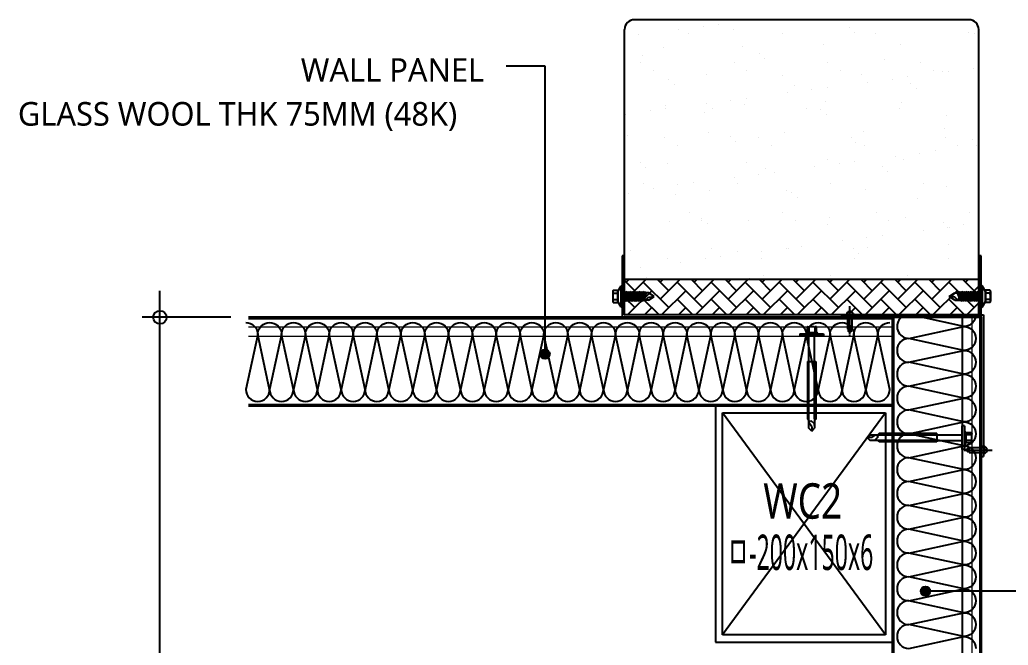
# Model space of a CAD drawing. Header units: millimetres. Extents: x 2752880 to 2775018, y 665860 to 672840.
# Drawn here: x 2759069 to 2759906, y 672013 to 672542 of the extents above; entities that cross this region are included whole.
import ezdxf
from ezdxf.enums import TextEntityAlignment as Align

# ---------------------------------------------------------------- set-up
doc = ezdxf.new("R2010")
doc.units = ezdxf.units.MM
doc.header["$LTSCALE"] = 10
doc.linetypes.add('CEN', pattern=[62, 60, -1, 0, -1])
doc.layers.get('DEFPOINTS').update_dxf_attribs({"color": 161})
for name, color, linetype in [('4', 4, 'Continuous'), ('CEN', 1, 'CEN'), ('DIM', 7, 'Continuous'), ('FIN(패널-T75 글라스울)', 6, 'Continuous'), ('h COLUMN', 3, 'Continuous'), ('OVERHEAD DOOR - ETC', 252, 'Continuous'), ('Part', 1, 'Continuous'), ('TEX', 3, 'Continuous'), ('xref 단면도$0$내부우레탄-1', 13, 'Continuous')]:
    doc.layers.add(name, color=color, linetype=linetype)
doc.styles.add('TE', font='malgun_0.ttf')
doc.styles.add('나눔바른고딕', font='NanumBarunGothic.ttf')
doc.styles.add('맑은고딕', font='malgun_0.ttf')
doc.dimstyles.new('10 NDIM', dxfattribs={"dimscale": 10, "dimtxt": 3, "dimasz": 1, "dimexe": 2, "dimexo": 2, "dimgap": 1.5, "dimtad": 1, "dimdec": 0, "dimrnd": 0.25, "dimdsep": 46, "dimtxsty": '나눔바른고딕', "dimblk": 'DOT0', "dimcen": 1, "dimdle": 8, "dimclrd": 7, "dimclre": 7, "dimclrt": 7, "dimadec": 0, "dimazin": 0, "dimtfac": 1, "dimtdec": 0, "dimtix": 1, "dimtmove": 2, "dimatfit": 3, "dimldrblk": 'DOT0', "dimfxl": 1, "dimtolj": 1, "dimtzin": 0, "dimlwd": -1, "dimlwe": -1, "dimarcsym": 0})

# ---------------------------------------------------------------- blocks, each defined once
blk = doc.blocks.new('*U21')
at = {"color": 0, "linetype": 'ByBlock'}
for p, q in [((100, 75), (-100, 75)), ((-100, 75), (-100, -75)), ((-94, 69), (94, 69)), ((-94, -69), (-94, 69)), ((94, 69), (94, -69)), ((100, -75), (100, 75)), ((-100, -75), (100, -75)), ((94, -69), (-94, -69))]:
    blk.add_line(p, q, dxfattribs=at)
at = {"layer": 'DEFPOINTS'}
blk.add_point((0, 0), dxfattribs=at)
blk = doc.blocks.new('WC2')
at = {"layer": 'h COLUMN', "ltscale": 0.1}
for p, q in [((69, -94), (-69, 94)), ((69, 94), (-69, -94))]:
    blk.add_line(p, q, dxfattribs=at)
at = {"layer": 'h COLUMN', "ltscale": 0.1, "rotation": 90}
blk.add_blockref('*U21', (0, 0), dxfattribs=at)
at = {"layer": 'DEFPOINTS', "style": 'TE'}
for s, width, p in [('WC2', 0.8, (-34.44, 19.44)), ('ㅁ-200x150x6', 0.5, (-65.31, -24.04))]:
    blk.add_text(s, height=30, dxfattribs=dict(at, width=width)).set_placement(p, align=Align.MIDDLE_LEFT)
blk = doc.blocks.new('DOT0')
at = {"layer": 'DIM'}
blk.add_line((-3, 0), (3, 0), dxfattribs=at)
at = {"layer": 'DIM', "color": 6}
blk.add_circle((0, 0), 0.75, dxfattribs=at)
blk = doc.blocks.new('*D32')
at = {"layer": 'DEFPOINTS', "color": 0, "linetype": 'ByBlock', "ltscale": 0.5, "transparency": 16777216}
for p in [(2759187.28, 672290.33), (2759262.28, 672290.33), (2759262.28, 671215.33)]:
    blk.add_point(p, dxfattribs=at)
at = {"layer": 'DIM', "color": 7, "linetype": 'ByBlock', "ltscale": 0.5, "transparency": 16777216}
for p, q in [((2759247.28, 672290.33), (2759172.28, 672290.33)), ((2759187.28, 671222.83), (2759187.28, 672282.83)), ((2759247.28, 671215.33), (2759172.28, 671215.33))]:
    blk.add_line(p, q, dxfattribs=at)
at = {"layer": 'DIM', "color": 7, "linetype": 'ByBlock', "ltscale": 0.5, "transparency": 16777216, "xscale": 7.5, "yscale": 7.5, "zscale": 7.5}
for p, rotation in [((2759187.28, 672290.33), 90), ((2759187.28, 671215.33), 270)]:
    blk.add_blockref('DOT0', p, dxfattribs=dict(at, rotation=rotation))
at = {"layer": 'DIM', "color": 7, "linetype": 'ByBlock', "ltscale": 0.5, "transparency": 16777216, "insert": (2759168.1, 671752.83), "char_height": 22.5, "attachment_point": 5, "rotation": 90, "style": '맑은고딕'}
blk.add_mtext('\\A1;1075', dxfattribs=at)
blk = doc.blocks.new('B')
at = {"color": 4}
for p, q in [((6.57, 0), (-2.98, 0)), ((4.83, 0.8), (0, 0.8)), ((4.83, -0.8), (4.83, 0.8)), ((-2.3, 0), (-2.7, 0)), ((0, -0.8), (4.83, -0.8)), ((7.25, 0), (6.85, 0))]:
    blk.add_line(p, q, dxfattribs=at)
blk.add_lwpolyline([(-0.64, 0.2), (-0.64, -0.2), (-1.19, -0.2, 0.327973), (-0.17, -1.18), (-0.17, 0), (-0.17, 1.18, 0.327973), (-1.19, 0.2)], format="xyb", close=True, dxfattribs=at)
blk.add_lwpolyline([(4.83, -0.52), (5.46, -0.52), (5.98, 0), (5.46, 0.52), (4.83, 0.52)], dxfattribs=at)
at = {"layer": '4'}
for p, q in [((-0.17, 1.57), (-0.17, 1.18)), ((0, 1.57), (-0.17, 1.57)), ((0, 0.8), (0, 1.57)), ((0, -0.8), (0, 0.8)), ((-0.17, -1.57), (-0.17, -1.18)), ((0, -1.57), (-0.17, -1.57)), ((0, -0.8), (0, -1.57))]:
    blk.add_line(p, q, dxfattribs=at)
blk = doc.blocks.new('ADDDA')
at = {"color": 4}
for p, q in [((2758499.09, 670896.96), (2758496.59, 670894.46)), ((2758499.09, 670893.22), (2758499.09, 670896.96)), ((2758499.09, 670896.96), (2758501.59, 670894.46)), ((2758495.59, 670886.96), (2758496.59, 670887.96)), ((2758495.59, 670837.96), (2758495.59, 670886.96)), ((2758496.93, 670890.47), (2758496.59, 670894.46)), ((2758496.59, 670837.96), (2758496.59, 670894.46)), ((2758496.59, 670886.58), (2758496.59, 670816.56)), ((2758499.84, 670887.82), (2758496.93, 670890.47)), ((2758499.09, 670893.22), (2758501.38, 670889.59)), ((2758501.38, 670889.59), (2758499.84, 670887.82)), ((2758501.59, 670894.46), (2758501.59, 670837.96)), ((2758502.59, 670886.96), (2758501.59, 670887.96)), ((2758501.59, 670886.58), (2758501.59, 670816.56)), ((2758502.59, 670837.96), (2758502.59, 670886.96)), ((2758502.59, 670837.96), (2758495.59, 670837.96)), ((2758489.02, 670816.56), (2758509.02, 670816.56)), ((2758509.02, 670814.56), (2758489.02, 670814.56)), ((2758494.02, 670814.56), (2758494.02, 670814.06)), ((2758494.52, 670813.56), (2758495.02, 670813.56)), ((2758503.02, 670813.56), (2758495.02, 670813.56)), ((2758495.02, 670813.56), (2758495.02, 670809.06)), ((2758496.52, 670809.06), (2758496.52, 670813.56)), ((2758501.52, 670809.06), (2758501.52, 670813.56)), ((2758503.02, 670809.06), (2758503.02, 670813.56)), ((2758503.02, 670813.56), (2758503.52, 670813.56)), ((2758504.02, 670814.06), (2758504.02, 670814.56)), ((2758495.52, 670808.56), (2758495.81, 670808.56)), ((2758496.52, 670809.06), (2758496.16, 670808.71)), ((2758496.52, 670809.06), (2758496.87, 670808.71)), ((2758497.23, 670808.56), (2758500.81, 670808.56)), ((2758501.52, 670809.06), (2758501.16, 670808.71)), ((2758501.52, 670809.06), (2758502.02, 670808.56)), ((2758502.52, 670808.56), (2758502.02, 670808.56))]:
    blk.add_line(p, q, dxfattribs=at)
for centre, start, end in [((2758494.52, 670814.06), 180, 270), ((2758503.52, 670814.06), 270, 0), ((2758495.52, 670809.06), 180, 270), ((2758495.81, 670809.06), 270, 315), ((2758497.23, 670809.06), 225, 270), ((2758500.81, 670809.06), 270, 315), ((2758502.52, 670809.06), 270, 0)]:
    blk.add_arc(centre, 0.5, start, end, dxfattribs=at)
at = {"layer": '4'}
for p, q in [((2758489.02, 670814.56), (2758489.02, 670816.56)), ((2758509.02, 670814.56), (2758509.02, 670816.56))]:
    blk.add_line(p, q, dxfattribs=at)

msp = doc.modelspace()

# ---------------------------------------------------------------- hatches: boundary and pattern name
at = {"linetype": 'ByBlock'}
h = msp.add_hatch(color=4, dxfattribs=at)
h.dxf.hatch_style = 1
h.paths.add_polyline_path([(2759517.32, 672259.14, 1), (2759509.44, 672259.14, 1)])
h = msp.add_hatch(color=4, dxfattribs=at)
h.dxf.hatch_style = 1
h.paths.add_polyline_path([(2759839.47, 672058.48, 1), (2759831.59, 672058.48, 1)])

# ---------------------------------------------------------------- linework, layer by layer
at = {"color": 4, "linetype": 'ByBlock'}
for p, q in [((2759480.51, 672503.44), (2759513.29, 672503.44)), ((2759513.29, 672503.44), (2759513.29, 672259.05)), ((2759262.28, 672290.33), (2759807.7, 672290.33)), ((2759262.28, 672289.33), (2759807.7, 672289.33)), ((2759807.7, 671815.33), (2759807.7, 672290.33)), ((2759807.7, 671815.33), (2759807.7, 672290.33)), ((2759808.7, 671815.33), (2759808.7, 672290.33)), ((2759866.7, 672290.33), (2759866.7, 671815.33)), ((2759881.7, 672290.33), (2759881.7, 671815.33)), ((2759882.7, 672290.33), (2759882.7, 671815.33)), ((2759807.7, 672216.33), (2759262.28, 672216.33)), ((2759807.7, 672215.33), (2759262.28, 672215.33)), ((2759998.01, 672058.48), (2759835.53, 672058.48))]:
    msp.add_line(p, q, dxfattribs=at)
at = {"color": 2, "linetype": 'ByBlock'}
for p, q in [((2759764.7, 672292.33), (2759884.7, 672292.33)), ((2759764.7, 672290.33), (2759764.7, 672292.33)), ((2759764.7, 672290.33), (2759882.7, 672290.33)), ((2759882.7, 672290.33), (2759882.7, 672172.33)), ((2759884.7, 672292.33), (2759884.7, 672172.33)), ((2759882.7, 672172.33), (2759884.7, 672172.33))]:
    msp.add_line(p, q, dxfattribs=at)
at = {"color": 4, "linetype": 'ByBlock'}
for points in [[(2759882.7, 671815.33), (2759882.7, 672290.33), (2759262.28, 672290.33)], [(2759882.7, 671815.33), (2759882.7, 672290.33)]]:
    msp.add_lwpolyline(points, dxfattribs=at)
for centre in [(2759513.38, 672259.14), (2759835.53, 672058.48)]:
    msp.add_circle(centre, 3.94, dxfattribs=at)
at = {"layer": 'FIN(패널-T75 글라스울)'}
for p, q in [((2759807.7, 672290.33), (2759807.7, 671815.33)), ((2759262.28, 672215.33), (2759807.7, 672215.33))]:
    msp.add_line(p, q, dxfattribs=at)
at = {"layer": 'OVERHEAD DOOR - ETC'}
for p, q in [((2759872.37, 672542.33), (2759589.04, 672542.33)), ((2759580.7, 672292.33), (2759580.7, 672533.99)), ((2759880.7, 672292.33), (2759880.7, 672533.99)), ((2759880.7, 672322.33), (2759580.7, 672322.33)), ((2759580.7, 672292.33), (2759580.7, 672322.33)), ((2759880.7, 672322.33), (2759880.7, 672292.33)), ((2759570.7, 672312.09), (2759570.7, 672303.95)), ((2759571.2, 672313.27), (2759574.9, 672313.27)), ((2759571.2, 672310.74), (2759574.9, 672310.74)), ((2759574.9, 672312.32), (2759577.9, 672317.02)), ((2759574.9, 672313.27), (2759574.9, 672302.77)), ((2759574.9, 672303.72), (2759574.9, 672312.32)), ((2759577.9, 672299.02), (2759577.9, 672317.02)), ((2759577.9, 672317.02), (2759578.7, 672317.02)), ((2759577.9, 672317.02), (2759577.9, 672299.02)), ((2759578.7, 672317.02), (2759578.7, 672299.02)), ((2759581.1, 672312.17), (2759578.7, 672306.27)), ((2759580.3, 672311.17), (2759578.7, 672311.17)), ((2759578.7, 672305.39), (2759581.1, 672311.17)), ((2759580.3, 672311.17), (2759578.7, 672307.33)), ((2759582.94, 672312.17), (2759579.52, 672303.87)), ((2759582.94, 672312.17), (2759579.52, 672303.87)), ((2759582.13, 672311.17), (2759579.52, 672304.87)), ((2759581.1, 672312.17), (2759580.3, 672311.17)), ((2759580.32, 672304.87), (2759582.94, 672311.17)), ((2759581.51, 672311.17), (2759581.1, 672312.17)), ((2759581.1, 672312.17), (2759581.91, 672311.17)), ((2759581.1, 672311.17), (2759581.1, 672312.17)), ((2759582.13, 672311.17), (2759581.1, 672311.17)), ((2759584.77, 672312.17), (2759581.35, 672303.87)), ((2759584.77, 672312.17), (2759581.35, 672303.87)), ((2759583.96, 672311.17), (2759581.35, 672304.87)), ((2759582.94, 672312.17), (2759582.13, 672311.17)), ((2759582.16, 672304.87), (2759584.77, 672311.17)), ((2759583.34, 672311.17), (2759582.94, 672312.17)), ((2759582.94, 672312.17), (2759583.74, 672311.17)), ((2759582.94, 672311.17), (2759582.94, 672312.17)), ((2759583.96, 672311.17), (2759582.94, 672311.17)), ((2759586.6, 672312.17), (2759583.18, 672303.87)), ((2759586.6, 672312.17), (2759583.18, 672303.87)), ((2759585.8, 672311.17), (2759583.18, 672304.87)), ((2759584.77, 672312.17), (2759583.96, 672311.17)), ((2759583.99, 672304.87), (2759586.6, 672311.17)), ((2759585.17, 672311.17), (2759584.77, 672312.17)), ((2759584.77, 672312.17), (2759585.57, 672311.17)), ((2759584.77, 672311.17), (2759584.77, 672312.17)), ((2759585.8, 672311.17), (2759584.77, 672311.17)), ((2759588.43, 672312.17), (2759585.02, 672303.87)), ((2759588.43, 672312.17), (2759585.02, 672303.87)), ((2759587.63, 672311.17), (2759585.02, 672304.87)), ((2759586.6, 672312.17), (2759585.8, 672311.17)), ((2759585.82, 672304.87), (2759588.43, 672311.17)), ((2759587, 672311.17), (2759586.6, 672312.17)), ((2759586.6, 672312.17), (2759587.41, 672311.17)), ((2759586.6, 672311.17), (2759586.6, 672312.17)), ((2759587.63, 672311.17), (2759586.6, 672311.17)), ((2759590.27, 672312.17), (2759586.85, 672303.87)), ((2759590.27, 672312.17), (2759586.85, 672303.87)), ((2759589.46, 672311.17), (2759586.85, 672304.87)), ((2759588.43, 672312.17), (2759587.63, 672311.17)), ((2759587.65, 672304.87), (2759590.27, 672311.17)), ((2759588.84, 672311.17), (2759588.43, 672312.17)), ((2759588.43, 672312.17), (2759589.24, 672311.17)), ((2759588.43, 672311.17), (2759588.43, 672312.17)), ((2759589.46, 672311.17), (2759588.43, 672311.17)), ((2759592.1, 672312.17), (2759588.68, 672303.87)), ((2759592.1, 672312.17), (2759588.68, 672303.87)), ((2759591.3, 672311.17), (2759588.68, 672304.87)), ((2759590.27, 672312.17), (2759589.46, 672311.17)), ((2759589.49, 672304.87), (2759592.1, 672311.17)), ((2759590.67, 672311.17), (2759590.27, 672312.17)), ((2759590.27, 672312.17), (2759591.07, 672311.17)), ((2759590.27, 672311.17), (2759590.27, 672312.17)), ((2759591.3, 672311.17), (2759590.27, 672311.17)), ((2759593.93, 672312.17), (2759590.52, 672303.87)), ((2759593.93, 672312.17), (2759590.52, 672303.87)), ((2759593.13, 672311.17), (2759590.52, 672304.87)), ((2759592.1, 672312.17), (2759591.3, 672311.17)), ((2759591.32, 672304.87), (2759593.93, 672311.17)), ((2759592.5, 672311.17), (2759592.1, 672312.17)), ((2759592.1, 672312.17), (2759592.91, 672311.17)), ((2759592.1, 672311.17), (2759592.1, 672312.17)), ((2759593.13, 672311.17), (2759592.1, 672311.17)), ((2759595.77, 672312.17), (2759592.35, 672303.87)), ((2759595.77, 672312.17), (2759592.35, 672303.87)), ((2759594.96, 672311.17), (2759592.35, 672304.87)), ((2759593.93, 672312.17), (2759593.13, 672311.17)), ((2759593.15, 672304.87), (2759595.77, 672311.17)), ((2759594.34, 672311.17), (2759593.93, 672312.17)), ((2759593.93, 672312.17), (2759594.74, 672311.17)), ((2759593.93, 672311.17), (2759593.93, 672312.17)), ((2759594.96, 672311.17), (2759593.93, 672311.17)), ((2759597.6, 672312.17), (2759594.18, 672303.87)), ((2759597.6, 672312.17), (2759594.18, 672303.87)), ((2759596.8, 672311.17), (2759594.18, 672304.87)), ((2759595.77, 672312.17), (2759594.96, 672311.17)), ((2759594.99, 672304.87), (2759597.6, 672311.17)), ((2759596.17, 672311.17), (2759595.77, 672312.17)), ((2759595.77, 672312.17), (2759596.57, 672311.17)), ((2759595.77, 672311.17), (2759595.77, 672312.17)), ((2759596.8, 672311.17), (2759595.77, 672311.17)), ((2759597.6, 672312.17), (2759596.8, 672311.17)), ((2759599.03, 672311.17), (2759597.23, 672306.89)), ((2759598, 672311.17), (2759597.6, 672312.17)), ((2759597.6, 672312.17), (2759598.4, 672311.17)), ((2759597.6, 672311.17), (2759597.6, 672312.17)), ((2759601.07, 672311.17), (2759597.6, 672311.17)), ((2759605.87, 672308.02), (2759601.07, 672311.17)), ((2759855.53, 672308.02), (2759860.33, 672311.17)), ((2759860.33, 672311.17), (2759863.81, 672311.17)), ((2759862.38, 672311.17), (2759864.18, 672306.89)), ((2759863.81, 672312.17), (2759863, 672311.17)), ((2759863.4, 672311.17), (2759863.81, 672312.17)), ((2759863.81, 672312.17), (2759867.22, 672303.87)), ((2759863.81, 672312.17), (2759867.22, 672303.87)), ((2759863.81, 672311.17), (2759863.81, 672312.17)), ((2759863.81, 672312.17), (2759864.61, 672311.17)), ((2759866.42, 672304.87), (2759863.81, 672311.17)), ((2759864.61, 672311.17), (2759865.64, 672311.17)), ((2759864.61, 672311.17), (2759867.22, 672304.87)), ((2759865.64, 672312.17), (2759864.84, 672311.17)), ((2759865.24, 672311.17), (2759865.64, 672312.17)), ((2759865.64, 672312.17), (2759869.06, 672303.87)), ((2759865.64, 672312.17), (2759869.06, 672303.87)), ((2759865.64, 672311.17), (2759865.64, 672312.17)), ((2759865.64, 672312.17), (2759866.44, 672311.17)), ((2759868.25, 672304.87), (2759865.64, 672311.17)), ((2759866.44, 672311.17), (2759867.47, 672311.17)), ((2759866.44, 672311.17), (2759869.06, 672304.87)), ((2759867.47, 672312.17), (2759866.67, 672311.17)), ((2759867.07, 672311.17), (2759867.47, 672312.17)), ((2759867.47, 672312.17), (2759870.89, 672303.87)), ((2759867.47, 672312.17), (2759870.89, 672303.87)), ((2759867.47, 672311.17), (2759867.47, 672312.17)), ((2759867.47, 672312.17), (2759868.28, 672311.17)), ((2759870.09, 672304.87), (2759867.47, 672311.17)), ((2759868.28, 672311.17), (2759869.31, 672311.17)), ((2759868.28, 672311.17), (2759870.89, 672304.87)), ((2759869.31, 672312.17), (2759868.5, 672311.17)), ((2759868.9, 672311.17), (2759869.31, 672312.17)), ((2759869.31, 672312.17), (2759872.72, 672303.87)), ((2759869.31, 672312.17), (2759872.72, 672303.87)), ((2759869.31, 672311.17), (2759869.31, 672312.17)), ((2759869.31, 672312.17), (2759870.11, 672311.17)), ((2759871.92, 672304.87), (2759869.31, 672311.17)), ((2759870.11, 672311.17), (2759871.14, 672311.17)), ((2759870.11, 672311.17), (2759872.72, 672304.87)), ((2759871.14, 672312.17), (2759870.33, 672311.17)), ((2759870.74, 672311.17), (2759871.14, 672312.17)), ((2759871.14, 672312.17), (2759874.56, 672303.87)), ((2759871.14, 672312.17), (2759874.56, 672303.87)), ((2759871.14, 672311.17), (2759871.14, 672312.17)), ((2759871.14, 672312.17), (2759871.94, 672311.17)), ((2759873.75, 672304.87), (2759871.14, 672311.17)), ((2759871.94, 672311.17), (2759872.97, 672311.17)), ((2759871.94, 672311.17), (2759874.56, 672304.87)), ((2759872.97, 672312.17), (2759872.17, 672311.17)), ((2759872.57, 672311.17), (2759872.97, 672312.17)), ((2759872.97, 672312.17), (2759876.39, 672303.87)), ((2759872.97, 672312.17), (2759876.39, 672303.87)), ((2759872.97, 672311.17), (2759872.97, 672312.17)), ((2759872.97, 672312.17), (2759873.78, 672311.17)), ((2759875.58, 672304.87), (2759872.97, 672311.17)), ((2759873.78, 672311.17), (2759874.8, 672311.17)), ((2759873.78, 672311.17), (2759876.39, 672304.87)), ((2759874.8, 672312.17), (2759874, 672311.17)), ((2759874.4, 672311.17), (2759874.8, 672312.17)), ((2759874.8, 672312.17), (2759878.22, 672303.87)), ((2759874.8, 672312.17), (2759878.22, 672303.87)), ((2759874.8, 672311.17), (2759874.8, 672312.17)), ((2759874.8, 672312.17), (2759875.61, 672311.17)), ((2759877.42, 672304.87), (2759874.8, 672311.17)), ((2759875.61, 672311.17), (2759876.64, 672311.17)), ((2759875.61, 672311.17), (2759878.22, 672304.87)), ((2759876.64, 672312.17), (2759875.83, 672311.17)), ((2759876.24, 672311.17), (2759876.64, 672312.17)), ((2759876.64, 672312.17), (2759880.05, 672303.87)), ((2759876.64, 672312.17), (2759880.05, 672303.87)), ((2759876.64, 672311.17), (2759876.64, 672312.17)), ((2759876.64, 672312.17), (2759877.44, 672311.17)), ((2759879.25, 672304.87), (2759876.64, 672311.17)), ((2759877.44, 672311.17), (2759878.47, 672311.17)), ((2759877.44, 672311.17), (2759880.05, 672304.87)), ((2759878.47, 672312.17), (2759877.67, 672311.17)), ((2759878.07, 672311.17), (2759878.47, 672312.17)), ((2759878.47, 672312.17), (2759881.89, 672303.87)), ((2759878.47, 672312.17), (2759881.89, 672303.87)), ((2759878.47, 672311.17), (2759878.47, 672312.17)), ((2759878.47, 672312.17), (2759879.27, 672311.17)), ((2759881.08, 672304.87), (2759878.47, 672311.17)), ((2759879.27, 672311.17), (2759880.3, 672311.17)), ((2759879.27, 672311.17), (2759881.89, 672304.87)), ((2759880.3, 672312.17), (2759879.5, 672311.17)), ((2759879.9, 672311.17), (2759880.3, 672312.17)), ((2759880.3, 672312.17), (2759882.7, 672306.27)), ((2759880.3, 672311.17), (2759880.3, 672312.17)), ((2759880.3, 672312.17), (2759881.11, 672311.17)), ((2759882.7, 672305.39), (2759880.3, 672311.17)), ((2759881.11, 672311.17), (2759882.7, 672311.17)), ((2759881.11, 672311.17), (2759882.7, 672307.33)), ((2759883.5, 672317.02), (2759882.7, 672317.02)), ((2759882.7, 672317.02), (2759882.7, 672299.02)), ((2759883.5, 672299.02), (2759883.5, 672317.02)), ((2759886.5, 672312.32), (2759883.5, 672317.02)), ((2759883.5, 672317.02), (2759883.5, 672299.02)), ((2759886.5, 672313.27), (2759886.5, 672302.77)), ((2759890.2, 672313.27), (2759886.5, 672313.27)), ((2759886.5, 672303.72), (2759886.5, 672312.32)), ((2759890.2, 672310.74), (2759886.5, 672310.74)), ((2759890.7, 672312.09), (2759890.7, 672303.95)), ((2759571.2, 672305.31), (2759574.9, 672305.31)), ((2759571.2, 672302.77), (2759574.9, 672302.77)), ((2759577.9, 672299.02), (2759574.9, 672303.72)), ((2759579.52, 672304.87), (2759578.7, 672304.87)), ((2759579.52, 672303.87), (2759578.71, 672304.87)), ((2759579.12, 672304.87), (2759579.52, 672303.87)), ((2759579.52, 672303.87), (2759580.32, 672304.87)), ((2759579.52, 672304.87), (2759579.52, 672303.87)), ((2759581.35, 672304.87), (2759580.32, 672304.87)), ((2759581.35, 672303.87), (2759580.55, 672304.87)), ((2759580.95, 672304.87), (2759581.35, 672303.87)), ((2759581.35, 672303.87), (2759582.16, 672304.87)), ((2759581.35, 672304.87), (2759581.35, 672303.87)), ((2759583.18, 672304.87), (2759582.16, 672304.87)), ((2759583.18, 672303.87), (2759582.38, 672304.87)), ((2759582.78, 672304.87), (2759583.18, 672303.87)), ((2759583.18, 672303.87), (2759583.99, 672304.87)), ((2759583.18, 672304.87), (2759583.18, 672303.87)), ((2759585.02, 672304.87), (2759583.99, 672304.87)), ((2759585.02, 672303.87), (2759584.21, 672304.87)), ((2759584.62, 672304.87), (2759585.02, 672303.87)), ((2759585.02, 672303.87), (2759585.82, 672304.87)), ((2759585.02, 672304.87), (2759585.02, 672303.87)), ((2759586.85, 672304.87), (2759585.82, 672304.87)), ((2759586.85, 672303.87), (2759586.05, 672304.87)), ((2759586.45, 672304.87), (2759586.85, 672303.87)), ((2759586.85, 672303.87), (2759587.65, 672304.87)), ((2759586.85, 672304.87), (2759586.85, 672303.87)), ((2759588.68, 672304.87), (2759587.65, 672304.87)), ((2759588.68, 672303.87), (2759587.88, 672304.87)), ((2759588.28, 672304.87), (2759588.68, 672303.87)), ((2759588.68, 672303.87), (2759589.49, 672304.87)), ((2759588.68, 672304.87), (2759588.68, 672303.87)), ((2759590.52, 672304.87), (2759589.49, 672304.87)), ((2759590.52, 672303.87), (2759589.71, 672304.87)), ((2759590.11, 672304.87), (2759590.52, 672303.87)), ((2759590.52, 672303.87), (2759591.32, 672304.87)), ((2759590.52, 672304.87), (2759590.52, 672303.87)), ((2759592.35, 672304.87), (2759591.32, 672304.87)), ((2759592.35, 672303.87), (2759591.55, 672304.87)), ((2759591.95, 672304.87), (2759592.35, 672303.87)), ((2759592.35, 672303.87), (2759593.15, 672304.87)), ((2759592.35, 672304.87), (2759592.35, 672303.87)), ((2759594.18, 672304.87), (2759593.15, 672304.87)), ((2759594.18, 672303.87), (2759593.38, 672304.87)), ((2759593.78, 672304.87), (2759594.18, 672303.87)), ((2759594.18, 672303.87), (2759594.99, 672304.87)), ((2759594.18, 672304.87), (2759594.18, 672303.87)), ((2759596.02, 672304.87), (2759594.99, 672304.87)), ((2759596.02, 672303.87), (2759595.21, 672304.87)), ((2759595.61, 672304.87), (2759596.02, 672303.87)), ((2759597.25, 672306.88), (2759596.02, 672303.87)), ((2759597.25, 672306.88), (2759596.02, 672303.87)), ((2759596.45, 672305.88), (2759596.02, 672304.87)), ((2759596.02, 672303.87), (2759596.82, 672304.87)), ((2759596.02, 672304.87), (2759596.02, 672303.87)), ((2759597.25, 672306.88), (2759596.45, 672305.88)), ((2759596.82, 672304.87), (2759597.25, 672305.88)), ((2759601.07, 672304.87), (2759596.82, 672304.87)), ((2759597.23, 672306.89), (2759598.4, 672304.87)), ((2759597.25, 672305.88), (2759597.25, 672306.88)), ((2759598.4, 672304.87), (2759600.9, 672307.29)), ((2759600.9, 672307.29), (2759605.87, 672308.02)), ((2759601.07, 672304.87), (2759605.87, 672308.02)), ((2759860.33, 672304.87), (2759855.53, 672308.02)), ((2759860.51, 672307.29), (2759855.53, 672308.02)), ((2759860.33, 672304.87), (2759864.59, 672304.87)), ((2759863.01, 672304.87), (2759860.51, 672307.29)), ((2759864.18, 672306.89), (2759863.01, 672304.87)), ((2759864.15, 672306.88), (2759865.39, 672303.87)), ((2759864.15, 672306.88), (2759865.39, 672303.87)), ((2759864.15, 672305.88), (2759864.15, 672306.88)), ((2759864.15, 672306.88), (2759864.96, 672305.88)), ((2759864.59, 672304.87), (2759864.15, 672305.88)), ((2759865.39, 672303.87), (2759864.59, 672304.87)), ((2759864.96, 672305.88), (2759865.39, 672304.87)), ((2759865.39, 672304.87), (2759866.42, 672304.87)), ((2759865.39, 672304.87), (2759865.39, 672303.87)), ((2759865.79, 672304.87), (2759865.39, 672303.87)), ((2759865.39, 672303.87), (2759866.19, 672304.87)), ((2759867.22, 672303.87), (2759866.42, 672304.87)), ((2759867.22, 672304.87), (2759868.25, 672304.87)), ((2759867.63, 672304.87), (2759867.22, 672303.87)), ((2759867.22, 672303.87), (2759868.03, 672304.87)), ((2759867.22, 672304.87), (2759867.22, 672303.87)), ((2759869.06, 672303.87), (2759868.25, 672304.87)), ((2759869.06, 672304.87), (2759870.09, 672304.87)), ((2759869.46, 672304.87), (2759869.06, 672303.87)), ((2759869.06, 672303.87), (2759869.86, 672304.87)), ((2759869.06, 672304.87), (2759869.06, 672303.87)), ((2759870.89, 672303.87), (2759870.09, 672304.87)), ((2759870.89, 672304.87), (2759871.92, 672304.87)), ((2759870.89, 672304.87), (2759870.89, 672303.87)), ((2759871.29, 672304.87), (2759870.89, 672303.87)), ((2759870.89, 672303.87), (2759871.69, 672304.87)), ((2759872.72, 672303.87), (2759871.92, 672304.87)), ((2759872.72, 672304.87), (2759873.75, 672304.87)), ((2759873.12, 672304.87), (2759872.72, 672303.87)), ((2759872.72, 672303.87), (2759873.53, 672304.87)), ((2759872.72, 672304.87), (2759872.72, 672303.87)), ((2759874.56, 672303.87), (2759873.75, 672304.87)), ((2759874.56, 672304.87), (2759875.58, 672304.87)), ((2759874.96, 672304.87), (2759874.56, 672303.87)), ((2759874.56, 672303.87), (2759875.36, 672304.87)), ((2759874.56, 672304.87), (2759874.56, 672303.87)), ((2759876.39, 672303.87), (2759875.58, 672304.87)), ((2759876.39, 672304.87), (2759877.42, 672304.87)), ((2759876.79, 672304.87), (2759876.39, 672303.87)), ((2759876.39, 672303.87), (2759877.19, 672304.87)), ((2759876.39, 672304.87), (2759876.39, 672303.87)), ((2759878.22, 672303.87), (2759877.42, 672304.87)), ((2759878.22, 672304.87), (2759879.25, 672304.87)), ((2759878.62, 672304.87), (2759878.22, 672303.87)), ((2759878.22, 672303.87), (2759879.03, 672304.87)), ((2759878.22, 672304.87), (2759878.22, 672303.87)), ((2759880.05, 672303.87), (2759879.25, 672304.87)), ((2759880.05, 672304.87), (2759881.08, 672304.87)), ((2759880.46, 672304.87), (2759880.05, 672303.87)), ((2759880.05, 672303.87), (2759880.86, 672304.87)), ((2759880.05, 672304.87), (2759880.05, 672303.87)), ((2759881.89, 672303.87), (2759881.08, 672304.87)), ((2759881.89, 672304.87), (2759882.7, 672304.87)), ((2759882.29, 672304.87), (2759881.89, 672303.87)), ((2759881.89, 672303.87), (2759882.69, 672304.87)), ((2759881.89, 672304.87), (2759881.89, 672303.87)), ((2759883.5, 672299.02), (2759886.5, 672303.72)), ((2759890.2, 672305.31), (2759886.5, 672305.31)), ((2759890.2, 672302.77), (2759886.5, 672302.77)), ((2759578.7, 672299.02), (2759577.9, 672299.02)), ((2759882.7, 672299.02), (2759883.5, 672299.02)), ((2759880.7, 672292.33), (2759580.7, 672292.33))]:
    msp.add_line(p, q, dxfattribs=at)
at = {"layer": 'OVERHEAD DOOR - ETC', "ltscale": 0.002}
for p, q in [((2759647.29, 672536.84), (2759647.29, 672536.84)), ((2759660.51, 672538.58), (2759660.51, 672538.58)), ((2759771.06, 672536.07), (2759771.06, 672536.07)), ((2759592.13, 672529.58), (2759592.13, 672529.58)), ((2759626.64, 672534.12), (2759626.64, 672534.12)), ((2759634.99, 672530.77), (2759634.99, 672530.77)), ((2759672.61, 672534.03), (2759672.61, 672534.03)), ((2759714.09, 672530.91), (2759714.09, 672530.91)), ((2759775.74, 672531.78), (2759775.74, 672531.78)), ((2759793.19, 672531.05), (2759793.19, 672531.05)), ((2759872.29, 672531.2), (2759872.29, 672531.2)), ((2759877.38, 672530.91), (2759877.38, 672530.91)), ((2759680.49, 672519.3), (2759680.49, 672519.3)), ((2759749.1, 672521.77), (2759749.1, 672521.77)), ((2759814.07, 672521.46), (2759814.07, 672521.46)), ((2759880.56, 672522.3), (2759880.56, 672522.3)), ((2759596.25, 672511.74), (2759596.25, 672511.74)), ((2759614.01, 672518.45), (2759614.01, 672518.45)), ((2759694.7, 672513.78), (2759694.7, 672513.78)), ((2759594.45, 672506.06), (2759594.45, 672506.06)), ((2759673.55, 672506.2), (2759673.55, 672506.2)), ((2759699.39, 672509.49), (2759699.39, 672509.49)), ((2759752.65, 672506.35), (2759752.65, 672506.35)), ((2759801.02, 672508.62), (2759801.02, 672508.62)), ((2759831.75, 672506.49), (2759831.75, 672506.49)), ((2759605.16, 672499.23), (2759605.16, 672499.23)), ((2759649.86, 672495.79), (2759649.86, 672495.79)), ((2759684.26, 672499.38), (2759684.26, 672499.38)), ((2759714.84, 672495.48), (2759714.84, 672495.48)), ((2759763.36, 672499.52), (2759763.36, 672499.52)), ((2759781.33, 672496.33), (2759781.33, 672496.33)), ((2759820.67, 672493.9), (2759820.67, 672493.9)), ((2759842.46, 672499.67), (2759842.46, 672499.67)), ((2759849.93, 672498.8), (2759849.93, 672498.8)), ((2759855.17, 672498.44), (2759855.17, 672498.44)), ((2759875.82, 672501.16), (2759875.82, 672501.16)), ((2759581.26, 672493.32), (2759581.26, 672493.32)), ((2759618.35, 672491.49), (2759618.35, 672491.49)), ((2759623.03, 672487.2), (2759623.03, 672487.2)), ((2759724.67, 672486.33), (2759724.67, 672486.33)), ((2759786.8, 672489.44), (2759786.8, 672489.44)), ((2759807.45, 672492.16), (2759807.45, 672492.16)), ((2759823.12, 672488.37), (2759823.12, 672488.37)), ((2759718.42, 672480.44), (2759718.42, 672480.44)), ((2759739.07, 672483.16), (2759739.07, 672483.16)), ((2759752.3, 672484.9), (2759752.3, 672484.9)), ((2759827.8, 672484.08), (2759827.8, 672484.08)), ((2759615.61, 672469.51), (2759615.61, 672469.51)), ((2759650.05, 672471.44), (2759650.05, 672471.44)), ((2759670.7, 672474.16), (2759670.7, 672474.16)), ((2759682.09, 672470.35), (2759682.09, 672470.35)), ((2759683.92, 672475.9), (2759683.92, 672475.9)), ((2759750.7, 672472.83), (2759750.7, 672472.83)), ((2759815.67, 672472.51), (2759815.67, 672472.51)), ((2759581.68, 672462.44), (2759581.68, 672462.44)), ((2759602.33, 672465.16), (2759602.33, 672465.16)), ((2759615.55, 672466.9), (2759615.55, 672466.9)), ((2759648.31, 672464.03), (2759648.31, 672464.03)), ((2759655.5, 672467.16), (2759655.5, 672467.16)), ((2759734.6, 672467.31), (2759734.6, 672467.31)), ((2759746.77, 672466.08), (2759746.77, 672466.08)), ((2759751.45, 672461.79), (2759751.45, 672461.79)), ((2759813.7, 672467.45), (2759813.7, 672467.45)), ((2759853.08, 672460.91), (2759853.08, 672460.91)), ((2759582.86, 672444.38), (2759582.86, 672444.38)), ((2759651.46, 672446.85), (2759651.46, 672446.85)), ((2759670.41, 672443.78), (2759670.41, 672443.78)), ((2759716.44, 672446.54), (2759716.44, 672446.54)), ((2759782.93, 672447.39), (2759782.93, 672447.39)), ((2759851.53, 672449.86), (2759851.53, 672449.86)), ((2759614.96, 672442.45), (2759614.96, 672442.45)), ((2759625.67, 672435.63), (2759625.67, 672435.63)), ((2759675.09, 672439.49), (2759675.09, 672439.49)), ((2759694.06, 672442.6), (2759694.06, 672442.6)), ((2759704.77, 672435.77), (2759704.77, 672435.77)), ((2759773.16, 672442.74), (2759773.16, 672442.74)), ((2759776.73, 672438.62), (2759776.73, 672438.62)), ((2759783.87, 672435.92), (2759783.87, 672435.92)), ((2759852.26, 672442.89), (2759852.26, 672442.89)), ((2759862.97, 672436.06), (2759862.97, 672436.06)), ((2759875.18, 672440.66), (2759875.18, 672440.66)), ((2759878.59, 672435.76), (2759878.59, 672435.76)), ((2759879.86, 672436.37), (2759879.86, 672436.37)), ((2759810.21, 672426.76), (2759810.21, 672426.76)), ((2759830.86, 672429.48), (2759830.86, 672429.48)), ((2759844.09, 672431.22), (2759844.09, 672431.22)), ((2759594.05, 672421.49), (2759594.05, 672421.49)), ((2759617.21, 672420.56), (2759617.21, 672420.56)), ((2759683.69, 672421.41), (2759683.69, 672421.41)), ((2759752.3, 672423.88), (2759752.3, 672423.88)), ((2759762.49, 672420.48), (2759762.49, 672420.48)), ((2759775.71, 672422.22), (2759775.71, 672422.22)), ((2759798.83, 672418.37), (2759798.83, 672418.37)), ((2759817.27, 672423.57), (2759817.27, 672423.57)), ((2759598.74, 672417.2), (2759598.74, 672417.2)), ((2759694.12, 672411.48), (2759694.12, 672411.48)), ((2759700.37, 672416.33), (2759700.37, 672416.33)), ((2759707.34, 672413.22), (2759707.34, 672413.22)), ((2759741.84, 672417.76), (2759741.84, 672417.76)), ((2759803.51, 672414.08), (2759803.51, 672414.08)), ((2759596.92, 672403.42), (2759596.92, 672403.42)), ((2759625.75, 672402.47), (2759625.75, 672402.47)), ((2759638.97, 672404.22), (2759638.97, 672404.22)), ((2759673.47, 672408.76), (2759673.47, 672408.76)), ((2759676.02, 672403.56), (2759676.02, 672403.56)), ((2759755.12, 672403.7), (2759755.12, 672403.7)), ((2759834.22, 672403.85), (2759834.22, 672403.85)), ((2759584.46, 672395.44), (2759584.46, 672395.44)), ((2759605.1, 672399.76), (2759605.1, 672399.76)), ((2759624.02, 672394.03), (2759624.02, 672394.03)), ((2759653.06, 672397.91), (2759653.06, 672397.91)), ((2759718.04, 672397.6), (2759718.04, 672397.6)), ((2759722.47, 672396.08), (2759722.47, 672396.08)), ((2759784.53, 672398.45), (2759784.53, 672398.45)), ((2759853.13, 672400.92), (2759853.13, 672400.92)), ((2759727.15, 672391.79), (2759727.15, 672391.79)), ((2759828.79, 672390.92), (2759828.79, 672390.92)), ((2759635.48, 672378.85), (2759635.48, 672378.85)), ((2759714.58, 672378.99), (2759714.58, 672378.99)), ((2759793.68, 672379.14), (2759793.68, 672379.14)), ((2759872.78, 672379.28), (2759872.78, 672379.28)), ((2759618.81, 672371.62), (2759618.81, 672371.62)), ((2759646.11, 672373.79), (2759646.11, 672373.79)), ((2759646.19, 672372.03), (2759646.19, 672372.03)), ((2759650.8, 672369.5), (2759650.8, 672369.5)), ((2759685.29, 672372.47), (2759685.29, 672372.47)), ((2759725.29, 672372.17), (2759725.29, 672372.17)), ((2759752.43, 672368.62), (2759752.43, 672368.62)), ((2759753.9, 672374.94), (2759753.9, 672374.94)), ((2759804.39, 672372.31), (2759804.39, 672372.31)), ((2759818.87, 672374.63), (2759818.87, 672374.63)), ((2759850.89, 672370.67), (2759850.89, 672370.67)), ((2759867.5, 672368.54), (2759867.5, 672368.54)), ((2759799.13, 672359.54), (2759799.13, 672359.54)), ((2759833.63, 672364.08), (2759833.63, 672364.08)), ((2759854.28, 672366.8), (2759854.28, 672366.8)), ((2759855.57, 672366.38), (2759855.57, 672366.38)), ((2759765.26, 672355.08), (2759765.26, 672355.08)), ((2759785.91, 672357.8), (2759785.91, 672357.8)), ((2759854.73, 672351.98), (2759854.73, 672351.98)), ((2759586.06, 672346.5), (2759586.06, 672346.5)), ((2759654.66, 672348.97), (2759654.66, 672348.97)), ((2759676.08, 672346.33), (2759676.08, 672346.33)), ((2759696.89, 672346.08), (2759696.89, 672346.08)), ((2759717.54, 672348.79), (2759717.54, 672348.79)), ((2759719.64, 672348.66), (2759719.64, 672348.66)), ((2759730.76, 672350.54), (2759730.76, 672350.54)), ((2759774.53, 672348.37), (2759774.53, 672348.37)), ((2759779.21, 672344.08), (2759779.21, 672344.08)), ((2759786.13, 672349.5), (2759786.13, 672349.5)), ((2759580.7, 672342.33), (2759578.7, 672342.33)), ((2759578.7, 672342.33), (2759578.7, 672290.33)), ((2759580.7, 672292.33), (2759580.7, 672342.33)), ((2759617.43, 672339.81), (2759617.43, 672339.81)), ((2759628.52, 672337.07), (2759628.52, 672337.07)), ((2759649.17, 672339.79), (2759649.17, 672339.79)), ((2759662.39, 672341.53), (2759662.39, 672341.53)), ((2759696.53, 672339.95), (2759696.53, 672339.95)), ((2759775.63, 672340.1), (2759775.63, 672340.1)), ((2759854.73, 672340.24), (2759854.73, 672340.24)), ((2759882.7, 672342.33), (2759880.7, 672342.33)), ((2759880.7, 672342.33), (2759880.7, 672292.33)), ((2759882.7, 672290.33), (2759882.7, 672342.33)), ((2759580.8, 672330.79), (2759580.8, 672330.79)), ((2759594.02, 672332.53), (2759594.02, 672332.53)), ((2759698.18, 672326.08), (2759698.18, 672326.08)), ((2759755.5, 672326), (2759755.5, 672326)), ((2759580.7, 672321.57), (2759589.39, 672312.88)), ((2759598.84, 672322.33), (2759582.21, 672305.7)), ((2759584.47, 672322.33), (2759582.21, 672320.07)), ((2759596.58, 672320.07), (2759618.13, 672298.52)), ((2759599.72, 672324.04), (2759599.72, 672324.04)), ((2759608.69, 672322.33), (2759618.13, 672312.88)), ((2759627.57, 672322.33), (2759610.95, 672305.7)), ((2759613.21, 672322.33), (2759610.95, 672320.07)), ((2759620.41, 672322.68), (2759620.41, 672322.68)), ((2759625.32, 672320.07), (2759646.87, 672298.52)), ((2759637.42, 672322.33), (2759646.87, 672312.88)), ((2759656.31, 672322.33), (2759639.68, 672305.7)), ((2759641.94, 672322.33), (2759639.68, 672320.07)), ((2759654.05, 672320.07), (2759675.6, 672298.52)), ((2759666.16, 672322.33), (2759675.6, 672312.88)), ((2759685.05, 672322.33), (2759668.42, 672305.7)), ((2759670.68, 672322.33), (2759668.42, 672320.07)), ((2759682.79, 672320.07), (2759704.34, 672298.52)), ((2759686.89, 672323.53), (2759686.89, 672323.53)), ((2759694.9, 672322.33), (2759704.34, 672312.88)), ((2759713.79, 672322.33), (2759697.16, 672305.7)), ((2759699.42, 672322.33), (2759697.16, 672320.07)), ((2759711.53, 672320.07), (2759733.08, 672298.52)), ((2759723.63, 672322.33), (2759733.08, 672312.88)), ((2759742.52, 672322.33), (2759725.89, 672305.7)), ((2759728.15, 672322.33), (2759725.89, 672320.07)), ((2759740.26, 672320.07), (2759761.82, 672298.52)), ((2759752.37, 672322.33), (2759761.82, 672312.88)), ((2759771.26, 672322.33), (2759754.63, 672305.7)), ((2759756.89, 672322.33), (2759754.63, 672320.07)), ((2759769, 672320.07), (2759790.55, 672298.52)), ((2759781.11, 672322.33), (2759790.55, 672312.88)), ((2759800, 672322.33), (2759783.37, 672305.7)), ((2759785.63, 672322.33), (2759783.37, 672320.07)), ((2759797.74, 672320.07), (2759819.29, 672298.52)), ((2759809.85, 672322.33), (2759819.29, 672312.88)), ((2759828.73, 672322.33), (2759812.1, 672305.7)), ((2759814.36, 672322.33), (2759812.1, 672320.07)), ((2759820.47, 672325.69), (2759820.47, 672325.69)), ((2759826.47, 672320.07), (2759848.03, 672298.52)), ((2759838.58, 672322.33), (2759848.03, 672312.88)), ((2759857.47, 672322.33), (2759840.84, 672305.7)), ((2759843.1, 672322.33), (2759840.84, 672320.07)), ((2759855.21, 672320.07), (2759876.76, 672298.52)), ((2759867.32, 672322.33), (2759876.76, 672312.88)), ((2759871.84, 672322.33), (2759869.58, 672320.07)), ((2759603.76, 672312.88), (2759583.21, 672292.33)), ((2759632.5, 672312.88), (2759611.94, 672292.33)), ((2759661.24, 672312.88), (2759640.68, 672292.33)), ((2759689.97, 672312.88), (2759669.42, 672292.33)), ((2759718.71, 672312.88), (2759698.15, 672292.33)), ((2759747.45, 672312.88), (2759726.89, 672292.33)), ((2759776.18, 672312.88), (2759755.63, 672292.33)), ((2759804.92, 672312.88), (2759784.36, 672292.33)), ((2759833.66, 672312.88), (2759813.1, 672292.33)), ((2759862.39, 672312.88), (2759841.84, 672292.33)), ((2759880.7, 672316.82), (2759869.58, 672305.7)), ((2759580.7, 672307.21), (2759589.39, 672298.52)), ((2759596.58, 672305.7), (2759609.95, 672292.33)), ((2759625.32, 672305.7), (2759638.69, 672292.33)), ((2759654.05, 672305.7), (2759667.42, 672292.33)), ((2759682.79, 672305.7), (2759696.16, 672292.33)), ((2759711.53, 672305.7), (2759724.9, 672292.33)), ((2759740.26, 672305.7), (2759753.63, 672292.33)), ((2759769, 672305.7), (2759782.37, 672292.33)), ((2759797.74, 672305.7), (2759811.11, 672292.33)), ((2759826.47, 672305.7), (2759839.85, 672292.33)), ((2759855.21, 672305.7), (2759868.58, 672292.33)), ((2759880.7, 672302.46), (2759870.57, 672292.33)), ((2759580.7, 672292.84), (2759581.21, 672292.33)), ((2759603.76, 672298.52), (2759597.57, 672292.33)), ((2759632.5, 672298.52), (2759626.31, 672292.33)), ((2759661.24, 672298.52), (2759655.05, 672292.33)), ((2759689.97, 672298.52), (2759683.79, 672292.33)), ((2759718.71, 672298.52), (2759712.52, 672292.33)), ((2759747.45, 672298.52), (2759741.26, 672292.33)), ((2759776.18, 672298.52), (2759770, 672292.33)), ((2759804.92, 672298.52), (2759798.73, 672292.33)), ((2759833.66, 672298.52), (2759827.47, 672292.33)), ((2759862.39, 672298.52), (2759856.21, 672292.33)), ((2759578.7, 672290.33), (2759882.7, 672290.33)), ((2759880.7, 672292.33), (2759580.7, 672292.33))]:
    msp.add_line(p, q, dxfattribs=at)
at = {"layer": 'OVERHEAD DOOR - ETC'}
for centre, radius, start, end in [((2759589.04, 672533.99), 8.33, 90, 180), ((2759872.37, 672533.99), 8.33, 0, 90), ((2759572.56, 672312.01), 1.86, 136.9662, 223.0338), ((2759578.32, 672308.02), 7.61, 159.11949, 200.88051), ((2759888.84, 672312.01), 1.86, 316.9662, 43.0338), ((2759883.09, 672308.02), 7.61, 339.11949, 20.88051), ((2759572.56, 672304.04), 1.86, 136.9662, 223.0338), ((2759888.84, 672304.04), 1.86, 316.9662, 43.0338)]:
    msp.add_arc(centre, radius, start, end, dxfattribs=at)
at = {"layer": 'Part', "color": 0, "linetype": 'ByBlock', "lineweight": 0, "ltscale": 0.1}
for p, q in [((2759874.7, 672290.33), (2759874.7, 671815.33)), ((2759262.28, 672282.33), (2759807.7, 672282.33)), ((2759262.28, 672274.33), (2759807.7, 672274.33))]:
    msp.add_line(p, q, dxfattribs=at)
at = {"layer": 'xref 단면도$0$내부우레탄-1', "color": 251, "linetype": 'ByBlock'}
for points in [[(2759259.99, 672285.84, -0.414214), (2759270.09, 672275.74), (2759259.99, 672229.19, 1), (2759280.18, 672229.19), (2759270.09, 672275.74, -0.414214), (2759280.18, 672285.84)], [(2759280.18, 672285.84, -0.414214), (2759290.28, 672275.74), (2759280.18, 672229.19, 1), (2759300.38, 672229.19), (2759290.28, 672275.74, -0.414214), (2759300.38, 672285.84)], [(2759300.38, 672285.84, -0.414214), (2759310.48, 672275.74), (2759300.38, 672229.19, 1), (2759320.58, 672229.19), (2759310.48, 672275.74, -0.414214), (2759320.58, 672285.84)], [(2759320.58, 672285.84, -0.414214), (2759330.67, 672275.74), (2759320.58, 672229.19, 1), (2759340.77, 672229.19), (2759330.67, 672275.74, -0.414214), (2759340.77, 672285.84)], [(2759320.58, 672285.84, -0.414214), (2759330.67, 672275.74), (2759320.58, 672229.19, 1), (2759340.77, 672229.19), (2759330.67, 672275.74, -0.414214), (2759340.77, 672285.84)], [(2759340.77, 672285.84, -0.414214), (2759350.87, 672275.74), (2759340.77, 672229.19, 1), (2759360.97, 672229.19), (2759350.87, 672275.74, -0.414214), (2759360.97, 672285.84)], [(2759360.97, 672285.84, -0.414214), (2759371.07, 672275.74), (2759360.97, 672229.19, 1), (2759381.16, 672229.19), (2759371.07, 672275.74, -0.414214), (2759381.16, 672285.84)], [(2759381.16, 672285.84, -0.414214), (2759391.26, 672275.74), (2759381.16, 672229.19, 1), (2759401.36, 672229.19), (2759391.26, 672275.74, -0.414214), (2759401.36, 672285.84)], [(2759401.36, 672285.84, -0.414214), (2759411.46, 672275.74), (2759401.36, 672229.19, 1), (2759421.56, 672229.19), (2759411.46, 672275.74, -0.414214), (2759421.56, 672285.84)], [(2759421.56, 672285.84, -0.414214), (2759431.65, 672275.74), (2759421.56, 672229.19, 1), (2759441.75, 672229.19), (2759431.65, 672275.74, -0.414214), (2759441.75, 672285.84)], [(2759441.75, 672285.84, -0.414214), (2759451.85, 672275.74), (2759441.75, 672229.19, 1), (2759461.95, 672229.19), (2759451.85, 672275.74, -0.414214), (2759461.95, 672285.84)], [(2759441.75, 672285.84, -0.414214), (2759451.85, 672275.74), (2759441.75, 672229.19, 1), (2759461.95, 672229.19), (2759451.85, 672275.74, -0.414214), (2759461.95, 672285.84)], [(2759461.95, 672285.84, -0.414214), (2759472.05, 672275.74), (2759461.95, 672229.19, 1), (2759482.14, 672229.19), (2759472.05, 672275.74, -0.414214), (2759482.14, 672285.84)], [(2759482.14, 672285.84, -0.414214), (2759492.24, 672275.74), (2759482.14, 672229.19, 1), (2759502.34, 672229.19), (2759492.24, 672275.74, -0.414214), (2759502.34, 672285.84)], [(2759502.34, 672285.84, -0.414214), (2759512.44, 672275.74), (2759502.34, 672229.19, 1), (2759522.54, 672229.19), (2759512.44, 672275.74, -0.414214), (2759522.54, 672285.84)], [(2759522.54, 672285.84, -0.414214), (2759532.63, 672275.74), (2759522.54, 672229.19, 1), (2759542.73, 672229.19), (2759532.63, 672275.74, -0.414214), (2759542.73, 672285.84)], [(2759542.73, 672285.84, -0.414214), (2759552.83, 672275.74), (2759542.73, 672229.19, 1), (2759562.93, 672229.19), (2759552.83, 672275.74, -0.414214), (2759562.93, 672285.84)], [(2759562.93, 672285.84, -0.414214), (2759573.03, 672275.74), (2759562.93, 672229.19, 1), (2759583.12, 672229.19), (2759573.03, 672275.74, -0.414214), (2759583.12, 672285.84)], [(2759562.93, 672285.84, -0.414214), (2759573.03, 672275.74), (2759562.93, 672229.19, 1), (2759583.12, 672229.19), (2759573.03, 672275.74, -0.414214), (2759583.12, 672285.84)], [(2759583.12, 672285.84, -0.414214), (2759593.22, 672275.74), (2759583.12, 672229.19, 1), (2759603.32, 672229.19), (2759593.22, 672275.74, -0.414214), (2759603.32, 672285.84)], [(2759603.32, 672285.84, -0.414214), (2759613.42, 672275.74), (2759603.32, 672229.19, 1), (2759623.52, 672229.19), (2759613.42, 672275.74, -0.414214), (2759623.52, 672285.84)], [(2759623.52, 672285.84, -0.414214), (2759633.61, 672275.74), (2759623.52, 672229.19, 1), (2759643.71, 672229.19), (2759633.61, 672275.74, -0.414214), (2759643.71, 672285.84)], [(2759643.71, 672285.84, -0.414214), (2759653.81, 672275.74), (2759643.71, 672229.19, 1), (2759663.91, 672229.19), (2759653.81, 672275.74, -0.414214), (2759663.91, 672285.84)], [(2759663.91, 672285.84, -0.414214), (2759674.01, 672275.74), (2759663.91, 672229.19, 1), (2759684.1, 672229.19), (2759674.01, 672275.74, -0.414214), (2759684.1, 672285.84)], [(2759663.91, 672285.84, -0.414214), (2759674.01, 672275.74), (2759663.91, 672229.19, 1), (2759684.1, 672229.19), (2759674.01, 672275.74, -0.414214), (2759684.1, 672285.84)], [(2759684.1, 672285.84, -0.414214), (2759694.2, 672275.74), (2759684.1, 672229.19, 1), (2759704.3, 672229.19), (2759694.2, 672275.74, -0.414214), (2759704.3, 672285.84)], [(2759684.1, 672285.84, -0.414214), (2759694.2, 672275.74), (2759684.1, 672229.19, 1), (2759704.3, 672229.19), (2759694.2, 672275.74, -0.414214), (2759704.3, 672285.84)], [(2759704.3, 672285.84, -0.414214), (2759714.4, 672275.74), (2759704.3, 672229.19, 1), (2759724.5, 672229.19), (2759714.4, 672275.74, -0.414214), (2759724.5, 672285.84)], [(2759724.5, 672285.84, -0.414214), (2759734.59, 672275.74), (2759724.5, 672229.19, 1), (2759744.69, 672229.19), (2759734.59, 672275.74, -0.414214), (2759744.69, 672285.84)], [(2759744.69, 672285.84, -0.414214), (2759754.79, 672275.74), (2759744.69, 672229.19, 1), (2759764.89, 672229.19), (2759754.79, 672275.74, -0.414214), (2759764.89, 672285.84)], [(2759744.69, 672285.84, -0.414214), (2759754.79, 672275.74), (2759744.69, 672229.19, 1), (2759764.89, 672229.19), (2759754.79, 672275.74, -0.414214), (2759764.89, 672285.84)], [(2759764.89, 672285.84, -0.414214), (2759774.99, 672275.74), (2759764.89, 672229.19, 1), (2759785.08, 672229.19), (2759774.99, 672275.74, -0.414214), (2759785.08, 672285.84)], [(2759785.08, 672285.84, -0.414214), (2759795.18, 672275.74), (2759785.08, 672229.19, 1), (2759805.28, 672229.19), (2759795.18, 672275.74, -0.414214), (2759805.28, 672285.84)], [(2759815.15, 672290.33, 0.704077), (2759821.56, 672272.43), (2759868.12, 672282.52, -0.414214), (2759878.21, 672272.43)], [(2759877.95, 672290.33, -0.34853), (2759868.12, 672282.52), (2759832.15, 672290.33)], [(2759878.21, 672272.43, -0.414214), (2759868.12, 672262.33), (2759821.56, 672272.43, 1), (2759821.56, 672252.23), (2759868.12, 672262.33, -0.414214), (2759878.21, 672252.23)], [(2759878.21, 672252.23, -0.414214), (2759868.12, 672242.13), (2759821.56, 672252.23, 1), (2759821.56, 672232.03), (2759868.12, 672242.13, -0.414214), (2759878.21, 672232.03)], [(2759878.21, 672232.03, -0.414214), (2759868.12, 672221.94), (2759821.56, 672232.03, 1), (2759821.56, 672211.84), (2759868.12, 672221.94, -0.414214), (2759878.21, 672211.84)], [(2759878.21, 672232.03, -0.414214), (2759868.12, 672221.94), (2759821.56, 672232.03, 1), (2759821.56, 672211.84), (2759868.12, 672221.94, -0.414214), (2759878.21, 672211.84)], [(2759878.21, 672211.84, -0.414214), (2759868.12, 672201.74), (2759821.56, 672211.84, 1), (2759821.56, 672191.64), (2759868.12, 672201.74, -0.414214), (2759878.21, 672191.64)], [(2759878.21, 672191.64, -0.414214), (2759868.12, 672181.54), (2759821.56, 672191.64, 1), (2759821.56, 672171.45), (2759868.12, 672181.54, -0.414214), (2759878.21, 672171.45)], [(2759878.21, 672171.45, -0.414214), (2759868.12, 672161.35), (2759821.56, 672171.45, 1), (2759821.56, 672151.25), (2759868.12, 672161.35, -0.414214), (2759878.21, 672151.25)], [(2759878.21, 672151.25, -0.414214), (2759868.12, 672141.15), (2759821.56, 672151.25, 1), (2759821.56, 672131.05), (2759868.12, 672141.15, -0.414214), (2759878.21, 672131.05)], [(2759878.21, 672131.05, -0.414214), (2759868.12, 672120.96), (2759821.56, 672131.05, 1), (2759821.56, 672110.86), (2759868.12, 672120.96, -0.414214), (2759878.21, 672110.86)], [(2759878.21, 672110.86, -0.414214), (2759868.12, 672100.76), (2759821.56, 672110.86, 1), (2759821.56, 672090.66), (2759868.12, 672100.76, -0.414214), (2759878.21, 672090.66)], [(2759878.21, 672110.86, -0.414214), (2759868.12, 672100.76), (2759821.56, 672110.86, 1), (2759821.56, 672090.66), (2759868.12, 672100.76, -0.414214), (2759878.21, 672090.66)], [(2759878.21, 672090.66, -0.414214), (2759868.12, 672080.56), (2759821.56, 672090.66, 1), (2759821.56, 672070.47), (2759868.12, 672080.56, -0.414214), (2759878.21, 672070.47)], [(2759878.21, 672070.47, -0.414214), (2759868.12, 672060.37), (2759821.56, 672070.47, 1), (2759821.56, 672050.27), (2759868.12, 672060.37, -0.414214), (2759878.21, 672050.27)], [(2759878.21, 672050.27, -0.414214), (2759868.12, 672040.17), (2759821.56, 672050.27, 1), (2759821.56, 672030.07), (2759868.12, 672040.17, -0.414214), (2759878.21, 672030.07)], [(2759878.21, 672030.07, -0.414214), (2759868.12, 672019.98), (2759821.56, 672030.07, 1), (2759821.56, 672009.88), (2759868.12, 672019.98, -0.414214), (2759878.21, 672009.88)]]:
    msp.add_lwpolyline(points, format="xyb", dxfattribs=at)

# ---------------------------------------------------------------- block references
at = {"linetype": 'ByBlock', "xscale": 2.5, "yscale": 2.5, "zscale": 2.5}
for p, rotation in [((2759771.51, 672292.33), 270), ((2759884.7, 672177.84), 180)]:
    msp.add_blockref('B', p, dxfattribs=dict(at, rotation=rotation))
at = {"ltscale": 10000}
msp.add_blockref('WC2', (2759732.7, 672115.33), dxfattribs=at)
at = {"layer": 'CEN'}
for p, rotation in [((5518238.3, 1343090.89), 180), ((3430683.26, -2086310.66), 90)]:
    msp.add_blockref('ADDDA', p, dxfattribs=dict(at, rotation=rotation))

# ---------------------------------------------------------------- texts
at = {"layer": 'TEX', "linetype": 'ByBlock', "style": '맑은고딕'}
for s, p in [('WALL PANEL', (2759306.54, 672499.79)), ('GLASS WOOL THK 75MM (48K)', (2759066.97, 672462.66))]:
    msp.add_text(s, height=20, dxfattribs=at).set_placement(p, align=Align.MIDDLE_LEFT)

# ---------------------------------------------------------------- dimensions: what is measured, and where the dimension line sits
at = {"layer": 'DIM', "linetype": 'ByBlock', "ltscale": 0.5}
dim = msp.add_aligned_dim(p1=(2759262.28, 671215.33), p2=(2759262.28, 672290.33), distance=75, dimstyle='10 NDIM', override={"dimscale": 15, "dimtxt": 1.5, "dimasz": 0.5, "dimexe": 1, "dimexo": 1, "dimgap": 0.5, "dimtxsty": '맑은고딕', "dimdle": 0.8, "dimtofl": 0}, dxfattribs=at)
dim.commit()
dim.dimension.update_dxf_attribs({"geometry": '*D32', "text_midpoint": (2759168.1, 671752.83)})

doc.saveas('drawing.dxf')
